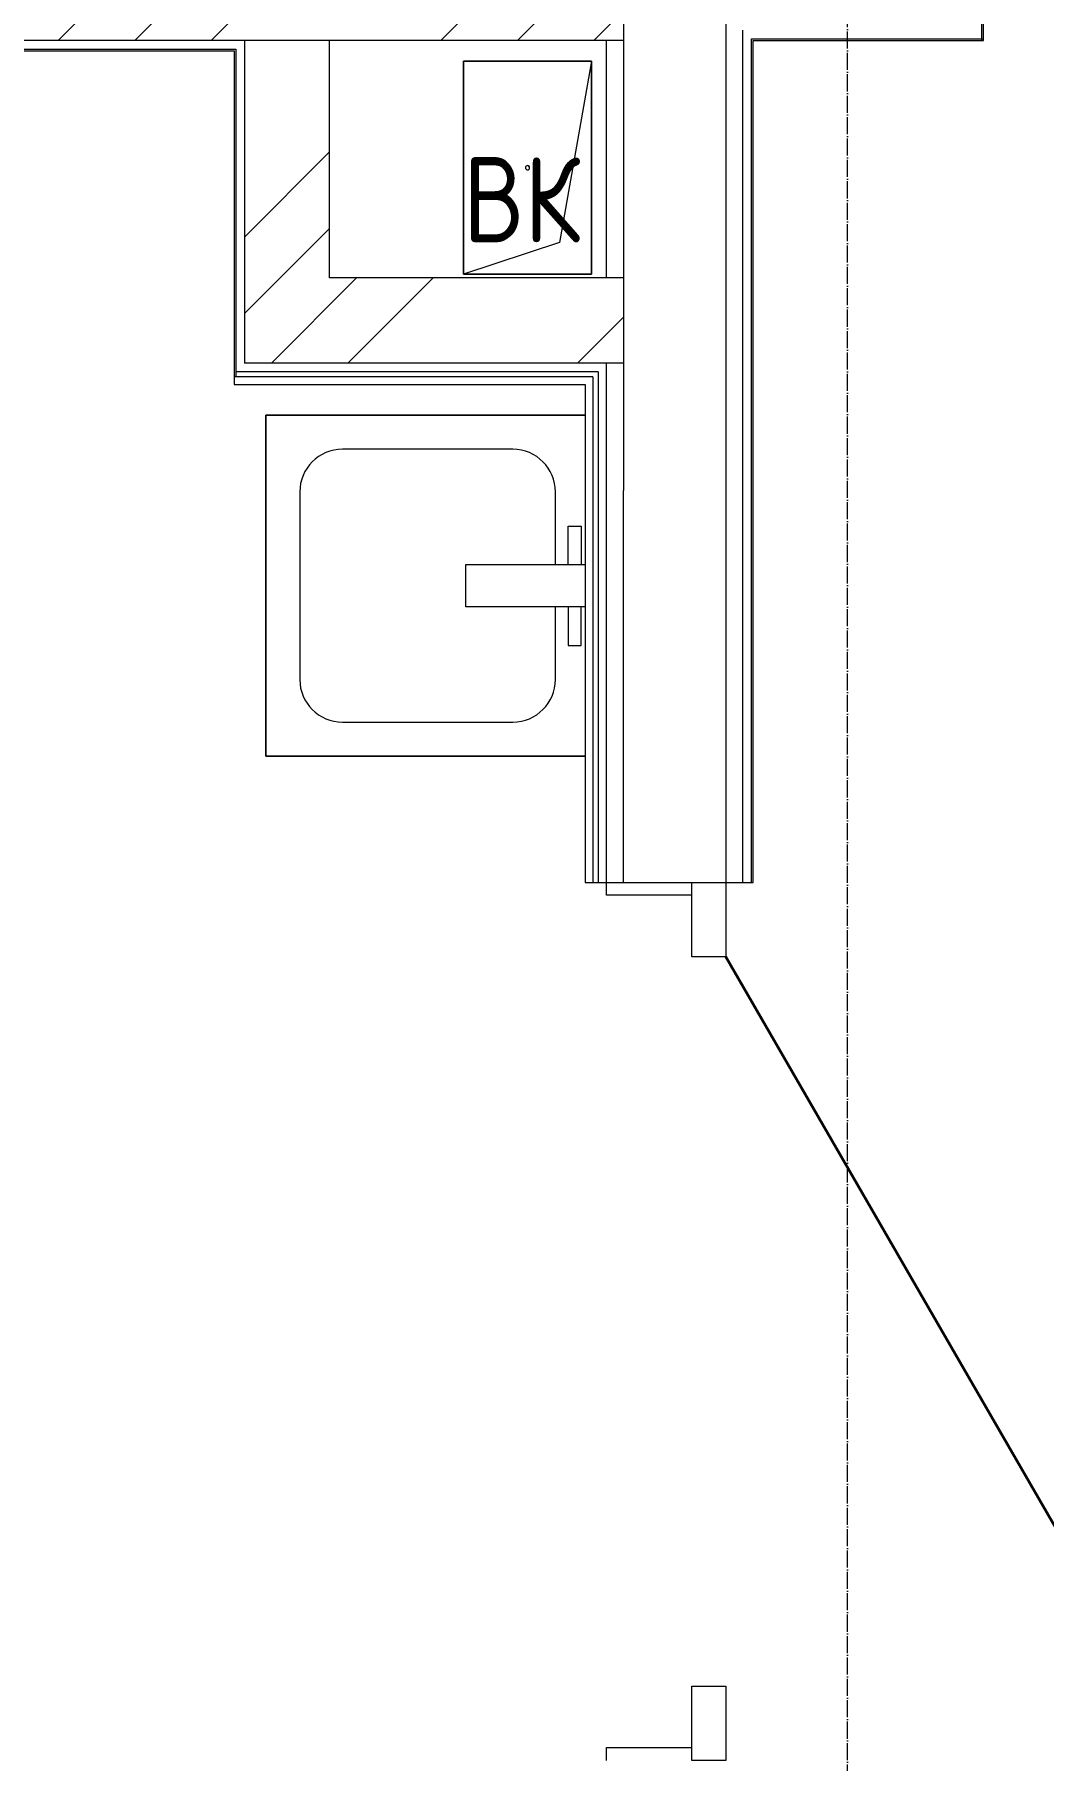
# Model space of a CAD drawing. Header units: millimetres. Extents: x -42533 to 645315, y 3457 to 82611.
# Drawn here: x 149385 to 150569, y 41350 to 43375 of the extents above; entities that cross this region are included whole.
import ezdxf

# ---------------------------------------------------------------- set-up
doc = ezdxf.new("R2010")
doc.units = ezdxf.units.MM
doc.linetypes.add('ADSK_Линия сетки', pattern=[25, 20, -2.5, 0, -2.5])
for name, color, linetype, lineweight in [('Аннотация', 7, 'Continuous', 18), ('Двери', 7, 'Continuous', 9), ('Обобщенные модели', 7, 'Continuous', 18), ('Оси', 253, 'Continuous', 9), ('Перекрытие', 7, 'Continuous', 18), ('Сантехника', 7, 'Continuous', 18), ('Стены отделка', 7, 'Continuous', 30), ('Стены перегородки', 7, 'Continuous', 30), ('Стены штриховка', 7, 'Continuous', 9), ('ШТРИХОВКА', 252, 'Continuous', 15)]:
    doc.layers.add(name, color=color, linetype=linetype, lineweight=lineweight)
doc.styles.add('GOST Common_5', font='GOST_Common.ttf', dxfattribs={"width": 0.9, "height": 200})

# ---------------------------------------------------------------- blocks, each defined once
blk = doc.blocks.new('План 2 этажа')
h = blk.add_hatch()
h.set_pattern_fill('ANSI34', color=8, scale=20)
h.set_pattern_definition([(45, (686.36, 338.7), (-269.408, 269.408), []), (45, (776.16, 338.7), (-269.408, 269.408), []), (45, (865.96, 338.7), (-269.408, 269.408), []), (45, (955.77, 338.7), (-269.408, 269.408), [])])
h.paths.add_polyline_path([(-5597.187, 12310.927), (-5596.674, 12210.927), (-5444.077, 12210.927), (-5404.077, 12210.927), (423.245, 12210.927), (423.245, 12243.182), (433.183, 12243.182), (432.479, 12310.927), (-213.042, 12310.927)])
h.paths.add_polyline_path([(78.245, 11932.482), (78.245, 12210.927), (-21.755, 12210.927), (-21.755, 11832.482), (423.245, 11832.482), (423.245, 11932.482)])
at = {"layer": 'Двери', "color": 8}
for p, q in [((503.245, 11223.182), (543.245, 11223.182)), ((503.245, 11136.182), (503.245, 11223.182)), ((543.245, 11223.182), (543.245, 11136.182)), ((543.245, 11136.182), (503.245, 11136.182)), ((503.245, 10280.182), (543.245, 10280.182)), ((503.245, 10193.182), (503.245, 10280.182)), ((543.245, 10280.182), (543.245, 10193.182)), ((543.245, 10193.182), (503.245, 10193.182))]:
    blk.add_line(p, q, dxfattribs=at)
at = {"layer": 'Двери', "color": 8, "lineweight": 30}
blk.add_line((543.245, 11136.182), (971.245, 10394.865), dxfattribs=at)
at = {"layer": 'Обобщенные модели', "color": 8}
for p, q in [((235.436, 11936.78), (235.436, 12186.78)), ((235.436, 12186.78), (385.436, 12186.78)), ((385.436, 12186.78), (235.436, 12186.78)), ((235.436, 12186.78), (235.436, 11936.78)), ((385.436, 12186.78), (347.936, 11974.28)), ((385.436, 12186.78), (385.436, 11936.78)), ((385.436, 11936.78), (385.436, 12186.78)), ((347.936, 11974.28), (235.436, 11936.78)), ((385.436, 11936.78), (235.436, 11936.78)), ((235.436, 11936.78), (385.436, 11936.78))]:
    blk.add_line(p, q, dxfattribs=at)
for start, end in [(0, 180), (120, 180), (180, 0), (240, 345), (15, 90)]:
    blk.add_arc((310.436, 12061.78), 2.5, start, end, dxfattribs=at)
at = {"layer": 'Оси', "color": 8, "linetype": 'ADSK_Линия сетки'}
blk.add_line((685.923, -4690.674), (685.923, 44561.698), dxfattribs=at)
at = {"layer": 'Перекрытие', "color": 8}
for p, q in [((403.245, 11208.182), (403.245, 11223.182)), ((503.245, 11208.182), (403.245, 11208.182)), ((403.245, 10193.182), (403.245, 10208.182)), ((403.245, 10208.182), (503.245, 10208.182))]:
    blk.add_line(p, q, dxfattribs=at)
at = {"layer": 'Сантехника', "color": 8}
for p, q in [((3.245, 11371.482), (3.245, 11771.482)), ((3.245, 11771.482), (378.245, 11771.482)), ((3.245, 11771.482), (3.245, 11371.482)), ((378.245, 11771.482), (3.245, 11771.482)), ((293.246, 11731.482), (93.245, 11731.482)), ((43.245, 11681.482), (43.245, 11461.482)), ((343.246, 11596.482), (343.246, 11681.482)), ((358.245, 11641.482), (373.245, 11641.482)), ((358.245, 11596.482), (358.245, 11641.482)), ((373.245, 11641.482), (373.245, 11596.482)), ((238.232, 11596.482), (378.245, 11596.482)), ((238.232, 11546.482), (238.232, 11596.482)), ((378.245, 11546.482), (238.232, 11546.482)), ((343.246, 11461.482), (343.246, 11546.482)), ((358.245, 11546.482), (358.245, 11501.482)), ((373.245, 11501.482), (373.245, 11546.482)), ((358.245, 11501.482), (373.245, 11501.482)), ((93.245, 11411.482), (293.246, 11411.482)), ((378.245, 11371.482), (3.245, 11371.482)), ((3.245, 11371.482), (378.245, 11371.482))]:
    blk.add_line(p, q, dxfattribs=at)
for centre, start, end in [((93.245, 11681.482), 90, 180), ((293.246, 11681.482), 0, 90), ((93.245, 11461.482), 180, 270), ((293.246, 11461.482), 270, 0)]:
    blk.add_arc(centre, 50, start, end, dxfattribs=at)
at = {"layer": 'Стены отделка', "color": 8, "lineweight": 9}
for p, q in [((845.517, 12213.182), (784.394, 18091.59)), ((423.245, 12210.927), (-5404.077, 12210.927)), ((-21.755, 12210.927), (-21.755, 11832.482)), ((78.245, 11932.482), (78.245, 12210.927)), ((403.245, 11932.482), (403.245, 12210.927)), ((563.245, 11683.182), (563.245, 12223.182)), ((575.245, 12211.182), (843.538, 12211.182)), ((575.245, 11223.182), (575.245, 12211.182)), ((-5392.077, 12198.927), (-33.755, 12198.927)), ((-33.755, 12198.927), (-33.755, 11807.482)), ((423.245, 11932.482), (78.245, 11932.482)), ((423.245, 11832.482), (-21.755, 11832.482)), ((403.245, 11223.182), (403.245, 11832.482)), ((-33.755, 11807.482), (378.245, 11807.482)), ((378.245, 11807.482), (378.245, 11223.182)), ((378.245, 11223.182), (423.245, 11223.182)), ((543.245, 11223.182), (575.245, 11223.182))]:
    blk.add_line(p, q, dxfattribs=at)
at = {"layer": 'Стены перегородки', "color": 8, "lineweight": 18}
for p, q in [((423.245, 12243.182), (423.245, 11683.182)), ((543.245, 12243.182), (543.245, 11223.182)), ((423.245, 11223.182), (423.245, 11683.182)), ((423.245, 11223.182), (503.245, 11223.182))]:
    blk.add_line(p, q, dxfattribs=at)
at = {"layer": 'Стены штриховка', "color": 8}
for p, q in [((843.538, 12211.182), (782.394, 18091.569)), ((573.245, 12213.182), (845.517, 12213.182)), ((573.245, 11223.182), (573.245, 12213.182)), ((843.538, 12211.182), (845.538, 12211.182)), ((845.538, 12211.182), (845.517, 12213.182)), ((-5394.077, 12200.927), (-31.755, 12200.927)), ((-31.755, 12200.927), (-31.755, 11816.482)), ((387.245, 11816.482), (-33.755, 11816.482)), ((393.245, 11822.482), (-31.755, 11822.482)), ((387.245, 11816.482), (387.245, 11223.182)), ((393.245, 11822.482), (393.245, 11223.182)), ((563.245, 11223.182), (563.245, 11683.182))]:
    blk.add_line(p, q, dxfattribs=at)
at = {"layer": 'Аннотация', "color": 8, "insert": (234.711, 12074.464), "char_height": 100, "width": 156.348, "attachment_point": 1, "line_spacing_factor": 1.022766, "style": 'GOST Common_5'}
blk.add_mtext('\\pxt3.6,7.2,10.8,14.4,18,21.6,25.2,28.8,32.4,36,39.6,43.2,46.8,50.4,54,57.6,61.2,64.8,68.4,72,75.6,79.2,82.8,86.4,90,93.6,97.2,100.8,104.4,108,111.6,115.2;{ВК}', dxfattribs=at)

msp = doc.modelspace()

# ---------------------------------------------------------------- block references
at = {"layer": 'ШТРИХОВКА'}
msp.add_blockref('План 2 этажа', (149653.4, 31156.8), dxfattribs=at)

doc.saveas('drawing.dxf')
